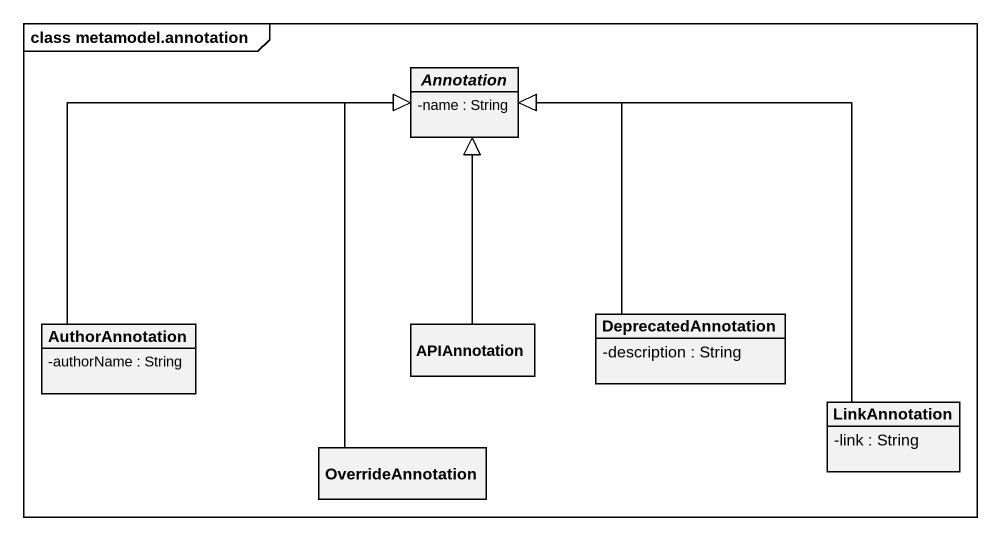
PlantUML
@startuml
mainframe class metamodel.annotation
hide circle
hide empty members
skinparam classAttributeIconSize 0
abstract class "Annotation" as Annotation_ {
  -name : String
}
class AuthorAnnotation {
  -authorName : String
}
class APIAnnotation
class DeprecatedAnnotation {
  -description : String
}
class LinkAnnotation {
  -link : String
}
class OverrideAnnotation
AuthorAnnotation -up-|> Annotation_
APIAnnotation -up-|> Annotation_
DeprecatedAnnotation -up-|> Annotation_
LinkAnnotation -up-|> Annotation_
OverrideAnnotation -up-|> Annotation_
@enduml
